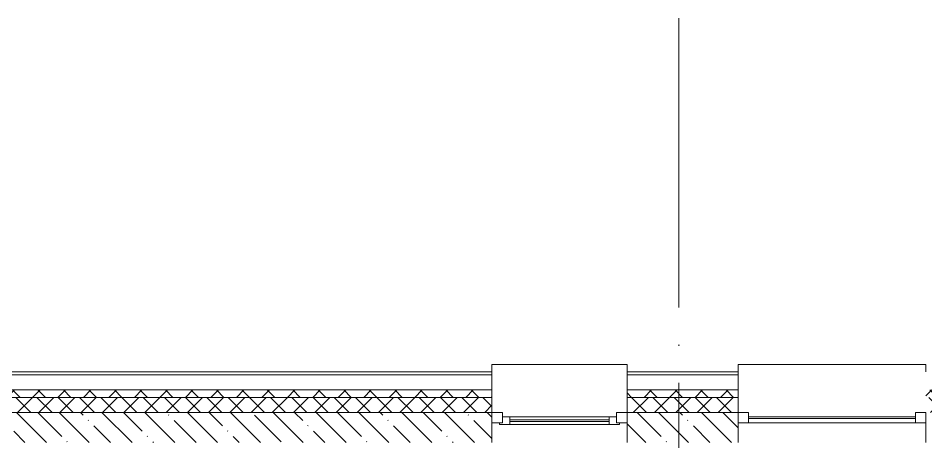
# Model space of a CAD drawing. Header units: millimetres. Extents: x -68946 to 690821, y -552984 to 293768.
# Drawn here: x 17249 to 23294, y -63916 to -61093 of the extents above; entities that cross this region are included whole.
import ezdxf

# ---------------------------------------------------------------- set-up
doc = ezdxf.new("R2010")
doc.units = ezdxf.units.MM
doc.linetypes.add('ADSK_Линия сетки', pattern=[2500, 2000, -250, 0, -250])
for name, color, linetype, lineweight in [('A-GLAZ-____-MCUT', 250, 'Continuous', 9), ('A-GLAZ-____-OTLN', 250, 'Continuous', 5), ('A-WALL-____-MCUT', 250, 'Continuous', 13), ('A-WALL-____-PATT', 250, 'Continuous', 13), ('A-WALL-FNSH-MCUT', 250, 'Continuous', 13), ('S-GRID-____-OTLN', 250, 'Continuous', 9)]:
    doc.layers.add(name, color=color, linetype=linetype, lineweight=lineweight)

# ---------------------------------------------------------------- blocks, each defined once
blk = doc.blocks.new('Окно_СКБ_1Ст1 - 120_Окно_СКБ_1Ст_900_ОК3л-29018700-АР1_Маркировочный план 2 этажа С1')
at = {"layer": 'A-GLAZ-____-MCUT'}
for p, q in [((-450, -195), (-450, -125)), ((-450, -125), (-380, -125)), ((-380, -125), (-380, -195)), ((380, -155), (-380, -155)), ((-380, -155), (-380, -195)), ((-330, -205), (-330, -155)), ((330, -205), (330, -155)), ((380, -195), (380, -125)), ((380, -125), (450, -125)), ((380, -195), (380, -155)), ((450, -125), (450, -195)), ((-380, -195), (-450, -195)), ((-380, -195), (-400, -195)), ((-400, -195), (-400, -205)), ((-400, -205), (400, -205)), ((400, -205), (-400, -205)), ((450, -195), (380, -195)), ((400, -195), (380, -195)), ((400, -205), (400, -195))]:
    blk.add_line(p, q, dxfattribs=at)
at = {"layer": 'A-GLAZ-____-MCUT', "lineweight": 5}
for p, q in [((-330, -175), (330, -175)), ((330, -185), (-330, -185))]:
    blk.add_line(p, q, dxfattribs=at)
at = {"layer": 'A-GLAZ-____-OTLN'}
for p, q in [((-450, -195), (-400, -195)), ((400, -195), (450, -195))]:
    blk.add_line(p, q, dxfattribs=at)
blk = doc.blocks.new('Окно_СКБ_1Ст1 - 120_Окно_СКБ_1Ст_1250_ОКп14_E30-37619683-АР1_Маркировочный план 2 этажа С1')
at = {"layer": 'A-GLAZ-____-MCUT'}
for p, q in [((-625, -195), (-625, -125)), ((-625, -125), (-555, -125)), ((-555, -125), (-555, -195)), ((555, -195), (555, -125)), ((555, -125), (625, -125)), ((625, -125), (625, -195)), ((-555, -195), (-625, -195)), ((625, -195), (555, -195))]:
    blk.add_line(p, q, dxfattribs=at)
at = {"layer": 'A-GLAZ-____-MCUT', "lineweight": 5}
for p, q in [((555, -155), (-555, -155)), ((555, -165), (-555, -165))]:
    blk.add_line(p, q, dxfattribs=at)
at = {"layer": 'A-GLAZ-____-OTLN'}
blk.add_line((-625, -195), (625, -195), dxfattribs=at)
blk = doc.blocks.new('WNW_Отлив1 - Отлив_металлический 2-28596055-АР1_Маркировочный план 2 этажа С1')
at = {"layer": 'A-GLAZ-____-OTLN'}
for p, q in [((450, 320), (-450, 320)), ((-450, 320), (-450, 270)), ((450, 270), (450, 320))]:
    blk.add_line(p, q, dxfattribs=at)
blk = doc.blocks.new('WNW_Отлив1 - Отлив_металлический 2-28598996-АР1_Маркировочный план 2 этажа С1')
at = {"layer": 'A-GLAZ-____-OTLN'}
for p, q in [((625, 320), (-625, 320)), ((-625, 320), (-625, 270)), ((625, 270), (625, 320))]:
    blk.add_line(p, q, dxfattribs=at)

msp = doc.modelspace()

# ---------------------------------------------------------------- hatches: boundary and pattern name
at = {"layer": 'A-WALL-____-PATT', "lineweight": 15, "true_color": 0x000000}
h = msp.add_hatch(dxfattribs=at)
h.set_pattern_fill('FP_16', color=18, style=0, pattern_type=2)
h.set_pattern_definition([(135, (-601.29, -122294.79), (-84.85281, -84.85281), []), (225, (-601.29, -122294.79), (84.85281, -84.85281), [])])
h.paths.add_polyline_path([(68658.7078, -63619.7883), (68658.7078, -63569.7883), (62418.9373, -63569.7883), (62418.9373, -63619.7883), (67832.2751, -63619.7883)])
h.paths.add_polyline_path([(60985.6868, -63619.7883), (61218.9373, -63619.7883), (61218.9373, -63569.7883), (60568.7078, -63569.7883), (60568.7078, -63619.7883)])
h.paths.add_polyline_path([(59668.7078, -63619.7883), (59668.7078, -63569.7883), (52248.9368, -63569.7883), (52248.9368, -63619.7883), (58703.4907, -63619.7883)])
h.paths.add_polyline_path([(49448.9368, -63619.7883), (49448.9368, -63569.7883), (47948.9368, -63569.7883), (47948.9368, -63619.7883), (48433.6081, -63619.7883)])
h.paths.add_polyline_path([(42048.9368, -63619.7883), (42698.9368, -63619.7883), (42698.9368, -63569.7883), (42048.9368, -63569.7883)])
h.paths.add_polyline_path([(45010.314, -63619.7883), (45148.9368, -63619.7883), (45148.9368, -63569.7883), (43598.9368, -63569.7883), (43598.9368, -63619.7883), (43869.2159, -63619.7883)])
h.paths.add_polyline_path([(39248.9368, -63619.7883), (40798.9368, -63619.7883), (40798.9368, -63569.7883), (39248.9368, -63569.7883)])
h.paths.add_polyline_path([(34898.9368, -63619.7883), (36448.9368, -63619.7883), (36448.9368, -63569.7883), (34898.9368, -63569.7883)])
h.paths.add_polyline_path([(32098.9368, -63619.7883), (32098.9368, -63569.7883), (30548.9368, -63569.7883), (30548.9368, -63619.7883), (31317.1372, -63619.7883)])
h.paths.add_polyline_path([(29034.9411, -63619.7883), (29648.9368, -63619.7883), (29648.9368, -63569.7883), (28998.7078, -63569.7883), (28998.7078, -63619.7883)])
h.paths.add_polyline_path([(27748.7078, -63619.7883), (27748.7078, -63569.7883), (23293.7078, -63569.7883), (23293.7078, -63619.7883), (26752.745, -63619.7883)])
h.paths.add_polyline_path([(21617.8037, -63619.7883), (22043.7078, -63619.7883), (22043.7078, -63569.7883), (21303.6859, -63569.7883), (21303.6859, -63619.7883)])
h.paths.add_polyline_path([(20403.6859, -63619.7883), (20403.6859, -63569.7883), (12148.6859, -63569.7883), (12148.6859, -63619.7883), (19906.1566, -63619.7883)])
h.paths.add_polyline_path([(9348.6859, -63619.7883), (9348.6859, -63569.7883), (8148.6859, -63569.7883), (8148.6859, -63619.7883), (8495.1761, -63619.7883)])
h.paths.add_polyline_path([(6948.6859, -63619.7883), (6948.6859, -63569.7883), (-951.3141, -63569.7883), (-951.3141, -63619.7883), (6212.9799, -63619.7883)])
h = msp.add_hatch(dxfattribs=at)
h.set_pattern_fill('FP_17', color=18, style=0, pattern_type=2)
h.set_pattern_definition([(45, (-601.29, -122294.79), (-70.71068, 70.71068), []), (135, (-601.29, -122294.79), (-70.71068, -70.71068), [])])
h.paths.add_polyline_path([(68448.7078, -63719.7883), (68658.7078, -63719.7883), (68658.7078, -63619.7883), (62418.9373, -63619.7883), (62418.9373, -63719.7872), (67832.2751, -63719.7883)])
h.paths.add_polyline_path([(60985.6868, -63719.7883), (61218.9373, -63719.7883), (61218.9373, -63619.7883), (60568.7078, -63619.7883), (60568.7078, -63719.7883)])
h.paths.add_polyline_path([(59668.7078, -63719.7883), (59668.7078, -63619.7883), (52248.9368, -63619.7883), (52248.9368, -63719.7883), (58703.4907, -63719.7883)])
h.paths.add_polyline_path([(49448.7078, -63719.7883), (49448.9368, -63719.7872), (49448.7078, -63619.7883), (47948.9368, -63619.7883), (47948.9368, -63719.7883), (49048.7125, -63719.7872)])
h.paths.add_polyline_path([(44748.7078, -63719.7883), (44748.7125, -63719.7872), (45148.9368, -63719.7872), (45148.9368, -63619.7883), (43598.9368, -63619.7883), (43598.9368, -63719.7883), (43869.2159, -63719.7883)])
h.paths.add_polyline_path([(42698.9368, -63719.7883), (42698.9368, -63619.7883), (42048.9368, -63619.7883), (42048.9368, -63719.7883)])
h.paths.add_polyline_path([(40648.7078, -63719.7883), (40798.9368, -63719.7872), (40798.9368, -63619.7883), (39248.9368, -63619.7883), (39248.9368, -63719.7883), (40445.9217, -63719.7872)])
h.paths.add_polyline_path([(35748.7078, -63719.7883), (36448.9368, -63719.7872), (36448.9368, -63619.7883), (34898.9368, -63619.7883), (34898.9368, -63719.7883), (35748.6979, -63719.7872)])
h.paths.add_polyline_path([(30548.9368, -63719.7883), (32098.9368, -63719.7883), (32098.9368, -63619.7883), (30548.9368, -63619.7883)])
h.paths.add_polyline_path([(29034.9411, -63719.7883), (29648.9368, -63719.7883), (29648.9368, -63619.7883), (28998.7078, -63619.7883), (28998.7078, -63719.7883)])
h.paths.add_polyline_path([(27748.7078, -63719.7883), (27748.7078, -63619.7883), (23293.7078, -63619.7883), (23293.7078, -63719.7883), (26752.745, -63719.7883)])
h.paths.add_polyline_path([(22043.7078, -63719.7883), (22043.7078, -63619.7883), (21303.6859, -63619.7883), (21303.6859, -63719.7883), (21617.8037, -63719.7883)])
h.paths.add_polyline_path([(20403.6859, -63719.7883), (20403.6859, -63619.7883), (12148.6859, -63619.7883), (12148.6859, -63719.7883), (19906.1566, -63719.7883)])
h.paths.add_polyline_path([(9348.6859, -63719.7883), (9348.6859, -63619.7883), (8148.6859, -63619.7883), (8148.6859, -63719.7883), (8498.7078, -63719.7883)])
h.paths.add_polyline_path([(6948.6859, -63719.7883), (6948.6859, -63619.7883), (-901.3141, -63619.7883), (-901.3141, -63719.7883), (6212.9799, -63719.7883)])
h = msp.add_hatch(dxfattribs=at)
h.set_pattern_fill('FP_23', color=18, style=0, pattern_type=2)
h.set_pattern_definition([(135, (-601.3, -122294.79), (-142.5612, -142.5612), []), (135, (-458.73, -122294.79), (-142.5612, -142.5612), [252.016, -50.403, 3.353, -47.05])])
h.paths.add_polyline_path([(22043.7078, -63919.7883), (22043.7078, -63719.7883), (21303.6859, -63719.7883), (21303.6859, -63919.7883), (21798.7078, -63919.7883)])
h.paths.add_polyline_path([(20403.6859, -63919.7883), (20403.6859, -63719.7883), (13198.7456, -63719.7883), (13198.7456, -63919.7883), (19906.1566, -63919.7883)])

# ---------------------------------------------------------------- linework, layer by layer
at = {"layer": 'A-WALL-____-MCUT', "color": 18, "lineweight": 15, "true_color": 0x000000}
for p, q in [((20403.6859, -63469.7883), (12148.6859, -63469.7883)), ((22043.7078, -63469.7883), (21303.6859, -63469.7883)), ((20403.6859, -63569.7883), (12148.6859, -63569.7883)), ((20403.6859, -63719.7883), (20403.6859, -63569.7883)), ((21303.6859, -63569.7883), (21303.6859, -63719.7883)), ((22043.7078, -63569.7883), (21303.6859, -63569.7883)), ((22043.7078, -63719.7883), (22043.7078, -63569.7883)), ((20403.6859, -63619.7883), (12148.6859, -63619.7883)), ((22043.7078, -63619.7883), (21303.6859, -63619.7883)), ((13198.7456, -63719.7883), (20403.6859, -63719.7883)), ((20403.6859, -63719.7883), (13198.7456, -63719.7883)), ((20403.6859, -63919.7883), (20403.6859, -63719.7883)), ((21303.6859, -63719.7883), (22043.7078, -63719.7883)), ((21303.6859, -63719.7883), (21303.6859, -63919.7883)), ((22043.7078, -63719.7883), (21303.6859, -63719.7883)), ((22043.7078, -63919.7883), (22043.7078, -63719.7883)), ((23293.7078, -63719.7883), (23293.7078, -63919.7883))]:
    msp.add_line(p, q, dxfattribs=at)
at = {"layer": 'A-WALL-FNSH-MCUT', "lineweight": 15}
for p, q in [((20403.6859, -63449.7883), (12148.6859, -63449.7883)), ((20403.6859, -63569.7883), (20403.6859, -63449.7883)), ((22043.7078, -63449.7883), (21303.6859, -63449.7883)), ((21303.6859, -63449.7883), (21303.6859, -63569.7883)), ((22043.7078, -63569.7883), (22043.7078, -63449.7883))]:
    msp.add_line(p, q, dxfattribs=at)
at = {"layer": 'S-GRID-____-OTLN', "color": 18, "linetype": 'ADSK_Линия сетки', "true_color": 0x000000}
msp.add_line((21648.7078, -83022.3092), (21648.7078, -61092.7832), dxfattribs=at)

# ---------------------------------------------------------------- block references
at = {"layer": 'A-GLAZ-____-OTLN', "color": 18, "true_color": 0x000000}
for name, p in [('WNW_Отлив1 - Отлив_металлический 2-28596055-АР1_Маркировочный план 2 этажа С1', (20853.6859, -63719.7883)), ('WNW_Отлив1 - Отлив_металлический 2-28598996-АР1_Маркировочный план 2 этажа С1', (22668.7078, -63719.7883)), ('Окно_СКБ_1Ст1 - 120_Окно_СКБ_1Ст_900_ОК3л-29018700-АР1_Маркировочный план 2 этажа С1', (20853.6859, -63594.7883)), ('Окно_СКБ_1Ст1 - 120_Окно_СКБ_1Ст_1250_ОКп14_E30-37619683-АР1_Маркировочный план 2 этажа С1', (22668.7078, -63594.7883))]:
    msp.add_blockref(name, p, dxfattribs=at)

doc.saveas('drawing.dxf')
